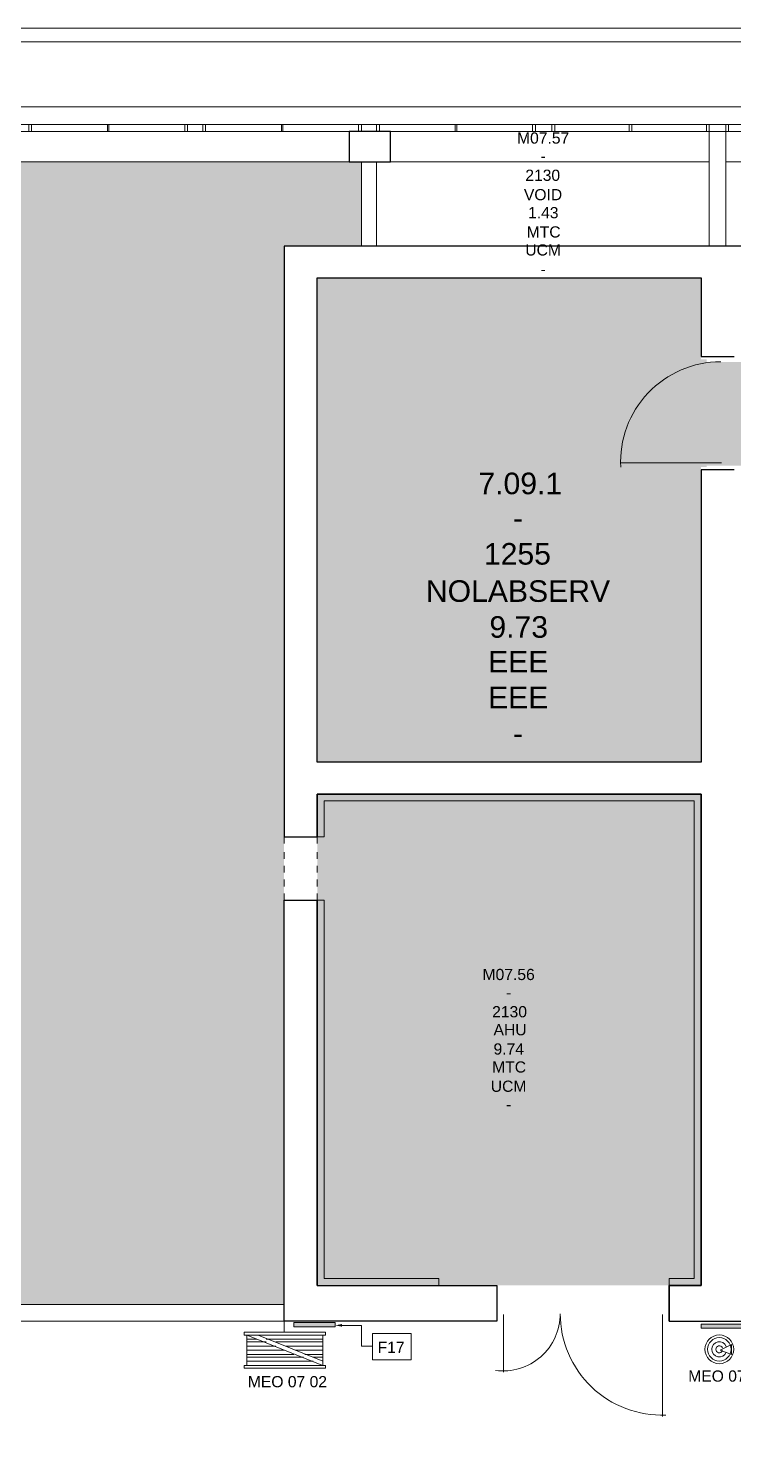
# Model space of a CAD drawing. Header units: millimetres. Extents: x -59 to 47, y 152 to 919.
# Drawn here: x -30.62 to -25.49, y 568.86 to 579.06 of the extents above; entities that cross this region are included whole.
import ezdxf

# ---------------------------------------------------------------- set-up
doc = ezdxf.new("R2010")
doc.units = ezdxf.units.MM
for name, color, linetype in [('PDF_014407$BL', 7, 'Continuous'), ('PDF_014407$DR', 7, 'Continuous'), ('PDF_014407$FI', 7, 'Continuous'), ('PDF_014407$FI-DSG', 7, 'Continuous'), ('PDF_014407$WA', 7, 'Continuous'), ('PDF_014407$WA-COL', 7, 'Continuous'), ('PDF_014407$WA-EXT', 7, 'Continuous'), ('PDF_014407$WN', 7, 'Continuous'), ('PDF_Text', 7, 'Continuous')]:
    doc.layers.add(name, color=color, linetype=linetype)
doc.layers.add('PDF_014407$HL-TMP', color=7, linetype='Continuous', true_color=0x800000)
doc.styles.add('PDF ArialMT', font='arial.ttf')

msp = doc.modelspace()

# ---------------------------------------------------------------- linework, layer by layer
at = {"layer": 'PDF_014407$BL', "lineweight": 9}
for points in [[(-39.692, 578.489), (-39.692, 579.061), (14.958, 579.061), (14.958, 578.489)], [(-39.591, 578.489), (-39.591, 578.961), (14.858, 578.961), (14.858, 578.489)], [(7.871, 562.799), (14.968, 562.799), (14.968, 562.899), (15.068, 562.899), (15.068, 563.201), (15.018, 563.201), (15.018, 578.088), (15.109, 578.088), (15.109, 578.489), (-40.565, 578.489)], [(-35.676, 578.088), (-28.208, 578.088)], [(-28.067, 578.088), (-25.668, 578.088)], [(-25.547, 578.088), (-15.549, 578.088)], [(-28.519, 573.129), (-28.519, 573.179), (-28.469, 573.179), (-28.469, 573.44), (-25.778, 573.44), (-25.778, 569.966), (-25.959, 569.966), (-25.959, 569.916)], [(-28.76, 573.129), (-28.76, 573.179)], [(-28.76, 573.018), (-28.76, 573.068)], [(-28.519, 573.018), (-28.519, 573.068)], [(-28.76, 572.918), (-28.76, 572.968)], [(-28.519, 572.918), (-28.519, 572.968)], [(-28.76, 572.817), (-28.76, 572.868)], [(-28.519, 572.817), (-28.519, 572.868)], [(-28.76, 572.717), (-28.76, 572.767)], [(-27.635, 569.916), (-27.635, 569.966), (-28.469, 569.966), (-28.469, 572.717), (-28.519, 572.717), (-28.519, 572.767)]]:
    msp.add_lwpolyline(points, dxfattribs=at)
at = {"layer": 'PDF_014407$DR', "lineweight": 0}
for points in [[(-25.578, 575.899), (-26.31, 575.899), (-25.578, 575.899)], [(-27.164, 569.705), (-27.164, 569.284), (-27.164, 569.705)], [(-26.009, 569.705), (-26.009, 568.963), (-26.009, 569.705)]]:
    msp.add_lwpolyline(points, dxfattribs=at)
msp.add_lwpolyline([(-27.222, 569.297, 0.45213), (-26.752, 569.71, 0.426225), (-25.984, 568.973)], format="xyb", dxfattribs=at)
msp.add_arc((-25.585, 575.906), 0.728, 90, 182.9553, dxfattribs=at)
at = {"layer": 'PDF_014407$FI', "lineweight": 9}
for points in [[(-28.76, 569.575), (-28.76, 569.655)], [(-28.479, 569.555), (-28.479, 569.334), (-29.031, 569.334), (-29.031, 569.555), (-28.479, 569.334)], [(-29.031, 569.525), (-28.961, 569.525)], [(-28.89, 569.505), (-29.031, 569.505)], [(-28.95, 569.555), (-28.479, 569.364)], [(-28.89, 569.525), (-28.479, 569.525)], [(-28.479, 569.505), (-28.82, 569.505)], [(-29.031, 569.475), (-28.82, 569.475)], [(-28.76, 569.444), (-29.031, 569.444)], [(-29.031, 569.414), (-28.689, 569.414)], [(-28.619, 569.394), (-29.031, 569.394)], [(-28.75, 569.475), (-28.479, 569.475)], [(-28.479, 569.444), (-28.679, 569.444)], [(-28.609, 569.414), (-28.479, 569.414)], [(-28.479, 569.394), (-28.549, 569.394)], [(-29.031, 569.364), (-28.549, 569.364)]]:
    msp.add_lwpolyline(points, dxfattribs=at)
for points in [[(-29.051, 569.575), (-28.459, 569.575), (-28.459, 569.555), (-28.479, 569.555), (-29.031, 569.555), (-29.051, 569.555)], [(-25.507, 569.414), (-25.588, 569.444), (-25.507, 569.485)], [(-29.051, 569.314), (-29.051, 569.334), (-28.459, 569.334), (-28.459, 569.314)]]:
    msp.add_lwpolyline(points, close=True, dxfattribs=at)
for radius in [0.105, 0.0853]:
    msp.add_circle((-25.595, 569.451), radius, dxfattribs=at)
for radius, start, end in [(0.0552, 22.7691, 337.2309), (0.0251, 22.7694, 337.2306)]:
    msp.add_arc((-25.595, 569.451), radius, start, end, dxfattribs=at)
at = {"layer": 'PDF_014407$FI-DSG', "lineweight": 9}
for points in [[(-28.689, 569.615), (-28.388, 569.615), (-28.388, 569.645), (-28.689, 569.645)], [(-25.728, 569.605), (-25.427, 569.605), (-25.427, 569.635), (-25.728, 569.635)], [(-28.117, 569.565), (-27.836, 569.565), (-27.836, 569.374), (-28.117, 569.374)]]:
    msp.add_lwpolyline(points, close=True, dxfattribs=at)
msp.add_lwpolyline([(-28.338, 569.625), (-28.198, 569.625), (-28.198, 569.475), (-28.117, 569.475)], dxfattribs=at)
at = {"layer": 'PDF_014407$FI-DSG', "transparency": 33554559}
for points in [[(-28.388, 569.645), (-28.689, 569.645), (-28.388, 569.615)], [(-28.689, 569.645), (-28.388, 569.615), (-28.689, 569.615)], [(-28.338, 569.615), (-28.388, 569.625), (-28.338, 569.635)], [(-25.427, 569.635), (-25.728, 569.635), (-25.427, 569.605)], [(-25.728, 569.635), (-25.427, 569.605), (-25.728, 569.605)]]:
    msp.add_solid(points, dxfattribs=at)
at = {"layer": 'PDF_014407$HL-TMP', "transparency": 33554559}
for points in [[(-28.198, 578.088), (-35.676, 578.088), (-28.198, 577.475)], [(-35.676, 578.088), (-28.198, 577.475), (-35.676, 577.475)], [(-28.76, 577.475), (-35.676, 577.475), (-28.76, 569.776)], [(-35.676, 577.475), (-28.76, 569.776), (-35.676, 569.776)], [(-25.728, 577.244), (-28.519, 577.244), (-25.728, 576.652)], [(-28.519, 577.244), (-25.728, 576.652), (-28.519, 576.652)], [(-25.688, 576.652), (-28.519, 576.652), (-25.688, 576.632)], [(-28.519, 576.652), (-25.688, 576.632), (-28.519, 576.632)], [(-25.588, 576.632), (-28.519, 576.632), (-25.588, 575.879)], [(-28.519, 576.632), (-25.588, 575.879), (-28.519, 575.879)], [(-15.599, 576.632), (-25.588, 576.632), (-15.599, 575.879)], [(-25.588, 576.632), (-15.599, 575.879), (-25.588, 575.879)], [(-25.688, 575.879), (-28.519, 575.879), (-25.688, 575.869)], [(-28.519, 575.879), (-25.688, 575.869), (-28.519, 575.869)], [(-25.728, 575.869), (-28.519, 575.869), (-25.728, 573.721)], [(-28.519, 575.869), (-25.728, 573.721), (-28.519, 573.721)]]:
    msp.add_solid(points, dxfattribs=at)
at = {"layer": 'PDF_014407$HL-TMP', "color": 191, "true_color": 0xbb77ff, "transparency": 33554559}
for points in [[(-25.728, 573.49), (-28.519, 573.49), (-25.728, 573.329)], [(-28.519, 573.49), (-25.728, 573.329), (-28.519, 573.329)], [(-25.728, 573.329), (-28.519, 573.329), (-25.728, 573.179)], [(-28.519, 573.329), (-25.728, 573.179), (-28.519, 573.179)], [(-25.728, 573.179), (-28.519, 573.179), (-25.728, 572.717)], [(-28.519, 573.179), (-25.728, 572.717), (-28.519, 572.717)], [(-25.728, 572.717), (-28.519, 572.717), (-25.728, 571.322)], [(-28.519, 572.717), (-25.728, 571.322), (-28.519, 571.322)], [(-25.728, 571.322), (-28.519, 571.322), (-25.728, 569.916)], [(-28.519, 571.322), (-25.728, 569.916), (-28.519, 569.916)]]:
    msp.add_solid(points, dxfattribs=at)
at = {"layer": 'PDF_014407$WA', "lineweight": 20}
for points in [[(-30.617, 578.308), (-30.617, 578.359), (-30.727, 578.359), (-30.727, 578.308)], [(-30.617, 578.308), (-30.617, 578.359)], [(-29.352, 578.308), (-29.352, 578.359), (-29.462, 578.359), (-29.462, 578.308)], [(-29.462, 578.308), (-29.462, 578.359)], [(-29.352, 578.308), (-29.352, 578.359)], [(-28.087, 578.308), (-28.087, 578.359), (-28.198, 578.359), (-28.198, 578.308)], [(-28.198, 578.308), (-28.198, 578.359)], [(-28.087, 578.308), (-28.087, 578.359)], [(-26.812, 578.308), (-26.812, 578.359), (-26.933, 578.359), (-26.933, 578.308)], [(-26.933, 578.308), (-26.933, 578.359)], [(-26.812, 578.308), (-26.812, 578.359)], [(-25.547, 578.308), (-25.547, 578.359), (-25.668, 578.359), (-25.668, 578.308)], [(-25.668, 578.308), (-25.668, 578.359)], [(-25.547, 578.308), (-25.547, 578.359)]]:
    msp.add_lwpolyline(points, close=True, dxfattribs=at)
for points in [[(-25.547, 577.475), (-25.547, 578.308), (-25.668, 578.308), (-25.668, 577.475)], [(-28.087, 577.475), (-28.087, 578.088), (-28.198, 578.088), (-28.198, 577.475)], [(-28.76, 569.776), (-31.53, 569.776), (-31.53, 569.655), (-28.76, 569.655)]]:
    msp.add_lwpolyline(points, dxfattribs=at)
at = {"layer": 'PDF_014407$WA-COL', "lineweight": 25}
msp.add_lwpolyline([(-27.987, 578.088), (-27.987, 578.308), (-28.288, 578.308), (-28.288, 578.088)], close=True, dxfattribs=at)
at = {"layer": 'PDF_014407$WA-EXT', "lineweight": 25}
for points in [[(-7.749, 572.195), (-7.749, 577.475), (-28.76, 577.475), (-28.76, 573.179), (-28.519, 573.179)], [(-25.487, 575.849), (-25.728, 575.849), (-25.728, 573.721), (-28.519, 573.721), (-28.519, 577.244), (-25.728, 577.244), (-25.728, 576.672), (-25.487, 576.672)], [(-28.519, 569.916), (-27.214, 569.916), (-27.214, 569.655), (-28.76, 569.655), (-28.76, 572.717), (-28.519, 572.717)], [(-28.519, 569.916), (-28.519, 572.717), (-28.519, 569.916)], [(-25.959, 569.655), (-25.959, 569.916), (-25.728, 569.916), (-25.959, 569.916), (-25.959, 569.655), (-15.73, 569.655)]]:
    msp.add_lwpolyline(points, dxfattribs=at)
msp.add_lwpolyline([(-28.519, 573.179), (-28.519, 573.49), (-25.728, 573.49), (-25.728, 569.916), (-25.728, 573.49), (-28.519, 573.49)], close=True, dxfattribs=at)
at = {"layer": 'PDF_014407$WN', "lineweight": 0}
for points in [[(-30.035, 578.308), (-30.035, 578.329), (-30.035, 578.359), (-30.045, 578.359), (-30.045, 578.329), (-30.045, 578.308), (-30.035, 578.308), (-29.493, 578.308), (-30.035, 578.308), (-30.597, 578.308), (-30.617, 578.308), (-29.462, 578.308), (-29.483, 578.308), (-29.493, 578.308)], [(-30.617, 578.359), (-30.597, 578.359), (-30.597, 578.308)], [(-30.597, 578.329), (-30.597, 578.359), (-30.587, 578.359)], [(-29.483, 578.359), (-30.045, 578.359)], [(-29.462, 578.359), (-29.483, 578.359), (-29.483, 578.308), (-29.483, 578.329)], [(-28.77, 578.308), (-28.77, 578.329), (-28.77, 578.359), (-28.78, 578.359), (-28.78, 578.329), (-28.78, 578.308), (-28.77, 578.308), (-28.228, 578.308), (-28.77, 578.308), (-29.332, 578.308), (-29.352, 578.308), (-28.198, 578.308), (-28.218, 578.308), (-28.228, 578.308)], [(-29.352, 578.359), (-29.332, 578.359), (-29.332, 578.308)], [(-29.332, 578.329), (-29.332, 578.359), (-29.322, 578.359)], [(-28.218, 578.359), (-28.78, 578.359)], [(-28.198, 578.359), (-28.218, 578.359), (-28.218, 578.308), (-28.218, 578.329)], [(-27.505, 578.308), (-27.505, 578.329), (-27.505, 578.359), (-27.515, 578.359), (-27.515, 578.329), (-27.515, 578.308), (-27.505, 578.308), (-26.963, 578.308), (-27.505, 578.308), (-28.067, 578.308), (-28.087, 578.308), (-26.933, 578.308), (-26.953, 578.308), (-26.963, 578.308)], [(-28.087, 578.359), (-28.067, 578.359), (-28.067, 578.308)], [(-28.067, 578.329), (-28.067, 578.359), (-28.047, 578.359)], [(-26.953, 578.359), (-27.515, 578.359)], [(-26.933, 578.359), (-26.953, 578.359), (-26.953, 578.308), (-26.953, 578.329)], [(-26.23, 578.308), (-26.23, 578.329), (-26.23, 578.359), (-26.25, 578.359), (-26.25, 578.329), (-26.25, 578.308), (-26.23, 578.308), (-25.698, 578.308), (-26.23, 578.308), (-26.792, 578.308), (-26.812, 578.308), (-25.668, 578.308), (-25.688, 578.308), (-25.698, 578.308)], [(-26.812, 578.359), (-26.792, 578.359), (-26.792, 578.308)], [(-26.792, 578.329), (-26.792, 578.359), (-26.782, 578.359)], [(-25.688, 578.359), (-26.25, 578.359)], [(-25.668, 578.359), (-25.688, 578.359), (-25.688, 578.308), (-25.688, 578.329)], [(-24.965, 578.308), (-24.965, 578.329), (-24.965, 578.359), (-24.975, 578.359), (-24.975, 578.329), (-24.975, 578.308), (-24.965, 578.308), (-24.433, 578.308), (-24.965, 578.308), (-25.527, 578.308), (-25.547, 578.308), (-24.403, 578.308), (-24.413, 578.308), (-24.433, 578.308)], [(-25.547, 578.359), (-25.527, 578.359), (-25.527, 578.308)], [(-25.527, 578.329), (-25.527, 578.359), (-25.517, 578.359)]]:
    msp.add_lwpolyline(points, dxfattribs=at)
for points in [[(-30.045, 578.359), (-30.587, 578.359)], [(-28.78, 578.359), (-29.322, 578.359)], [(-27.515, 578.359), (-28.047, 578.359)], [(-26.25, 578.359), (-26.782, 578.359)], [(-24.975, 578.359), (-25.517, 578.359)]]:
    msp.add_lwpolyline(points, close=True, dxfattribs=at)

# ---------------------------------------------------------------- texts
at = {"layer": 'PDF_Text', "attachment_point": 4, "style": 'PDF ArialMT'}
for s, insert, char_height in [('M07.57', (-27.066, 578.261), 0.0815), ('-', (-26.895, 578.13), 0.0815), ('2130', (-27.006, 577.99), 0.0815), ('VOID', (-27.016, 577.849), 0.0815), ('1.43', (-26.986, 577.718), 0.0815), ('MTC', (-26.996, 577.578), 0.0815), ('UCM', (-27.006, 577.447), 0.0815), ('-', (-26.895, 577.307), 0.0815), ('7.09.1', (-27.347, 575.748), 0.1569), ('-', (-27.096, 575.497), 0.157), ('1255', (-27.307, 575.236), 0.1569), ('NOLABSERV', (-27.729, 574.965), 0.1569), ('9.73', (-27.267, 574.704), 0.1569), ('EEE', (-27.277, 574.453), 0.1569), ('EEE', (-27.277, 574.192), 0.1569), ('-', (-27.096, 573.931), 0.157), ('M07.56', (-27.317, 572.177), 0.0815), ('2130', (-27.247, 571.906), 0.0815), ('-', (-27.146, 572.046), 0.0815), ('AHU', (-27.237, 571.775), 0.0815), ('9.74', (-27.237, 571.635), 0.0815), ('MTC', (-27.247, 571.504), 0.0815), ('UCM', (-27.257, 571.364), 0.0815), ('-', (-27.146, 571.233), 0.0815), ('F17', (-28.08, 569.466), 0.0815), ('MEO 07 03', (-25.821, 569.256), 0.0815), ('MEO 07 02', (-29.024, 569.215), 0.0815)]:
    msp.add_mtext(s, dxfattribs=dict(at, insert=insert, char_height=char_height))

doc.saveas('drawing.dxf')
